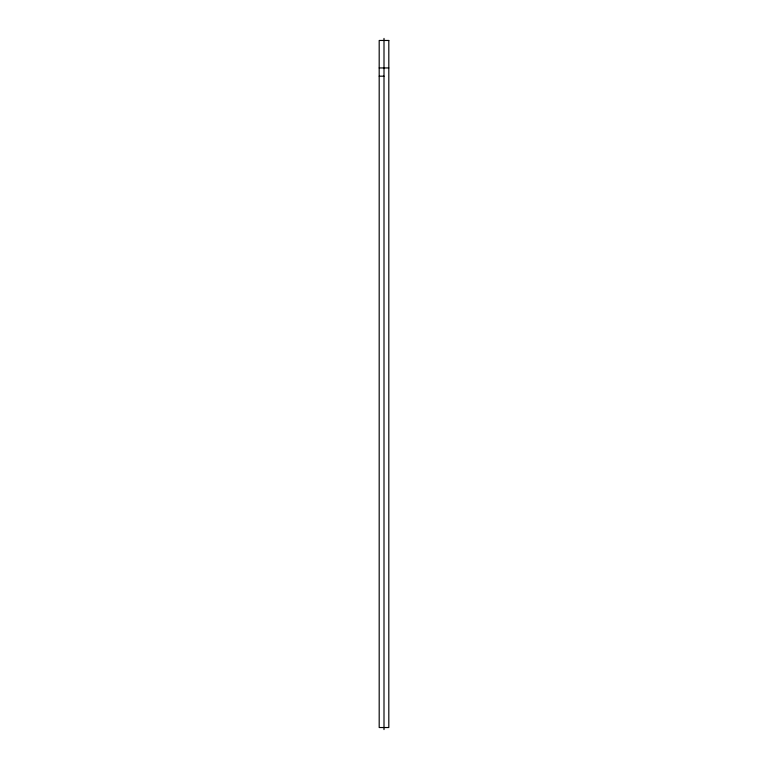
<?xml version="1.0" encoding="UTF-8"?>
<svg xmlns="http://www.w3.org/2000/svg" width="768" height="768" viewBox="0 0 768 768"><rect width="100%" height="100%" fill="white"/><g stroke="black" fill="none" stroke-linecap="round" stroke-linejoin="round"><path stroke-width="1.15" d="M379.19 67.949L388.81 67.949M379.19 76.186L384 76.186M384 38.4L384 729.6M388.81 40.464L379.19 40.464L379.19 727.536L388.81 727.536L388.81 40.464"/></g></svg>
